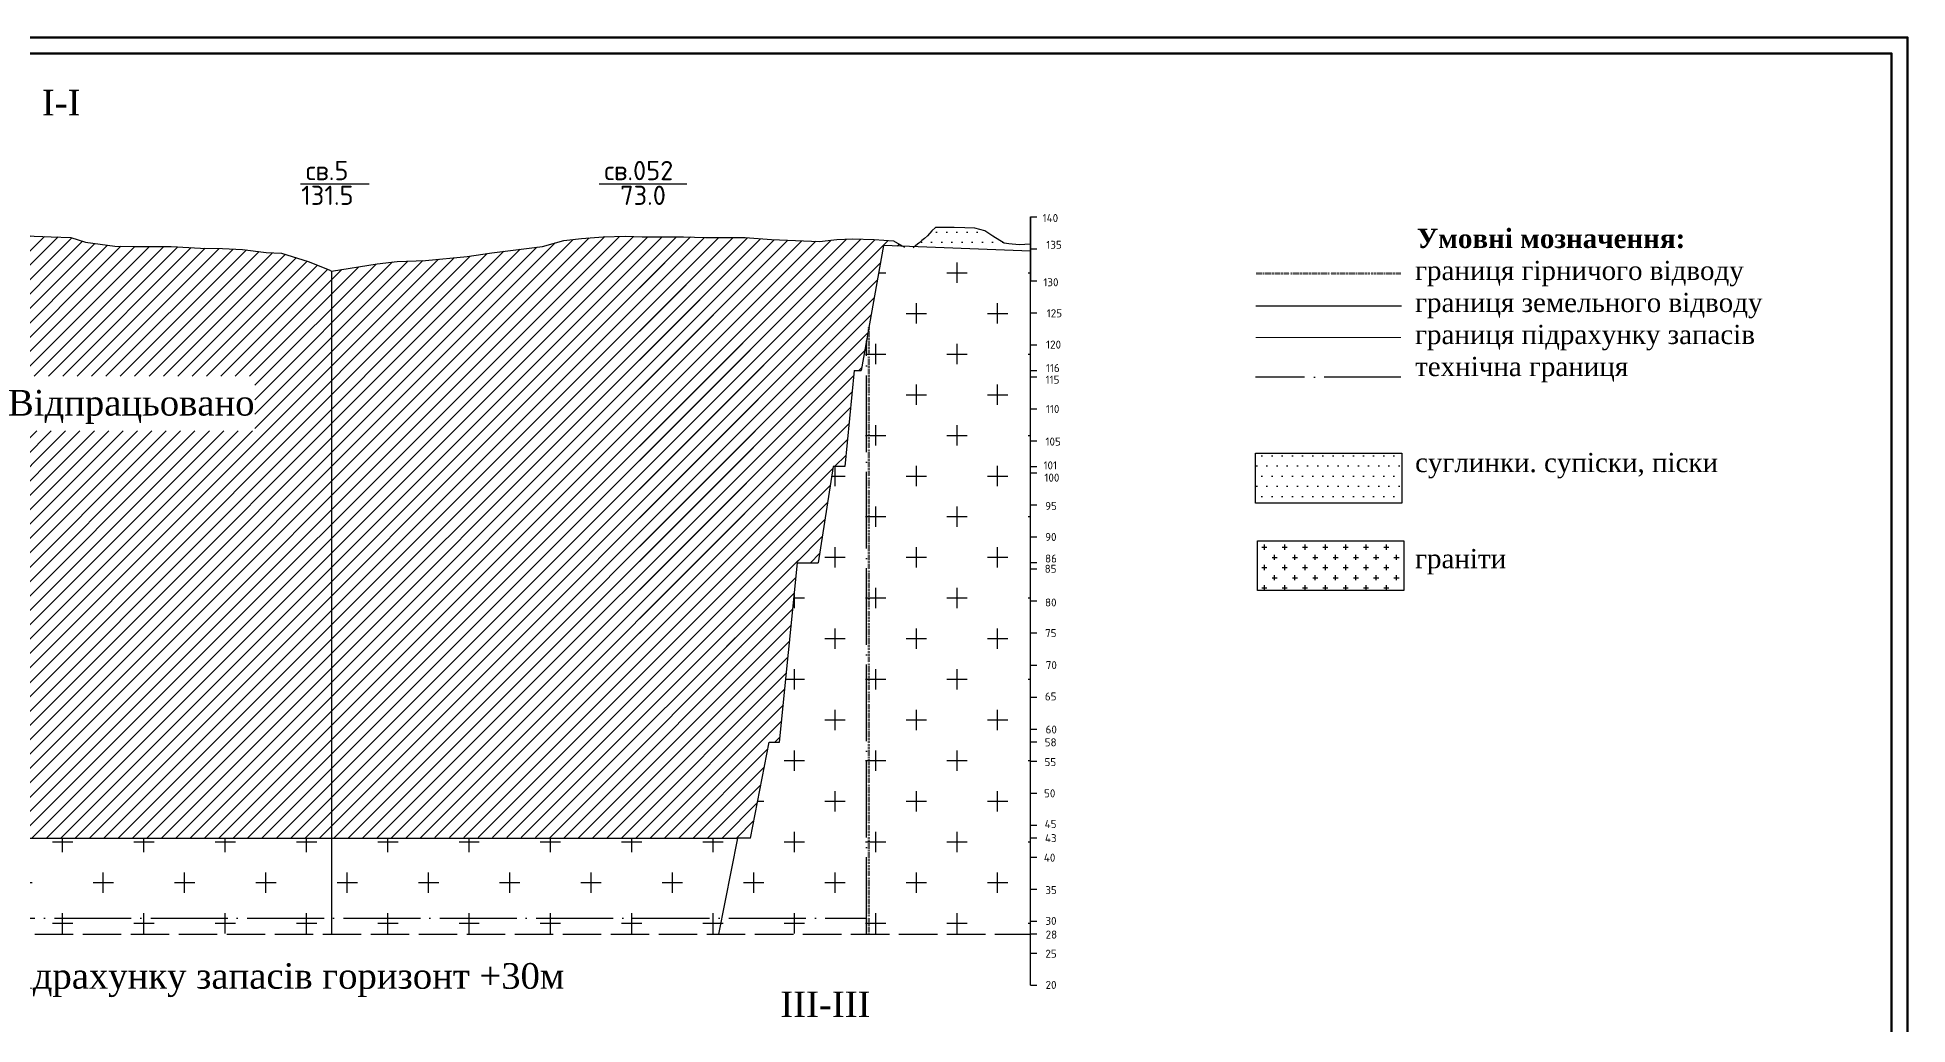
# Model space of a CAD drawing. Header units: millimetres. Extents: x 1400 to 4853, y -623 to 1865.
# Drawn here: x 3700 to 4284, y 1518 to 1826 of the extents above; entities that cross this region are included whole.
import ezdxf

# ---------------------------------------------------------------- set-up
doc = ezdxf.new("R2010")
doc.units = ezdxf.units.MM
for name, pattern in [('ACAD_ISO02W100', [15, 12, -3]), ('ACAD_ISO04W100', [30, 24, -3, 0, -3]), ('DOT', [0.25, 0, -0.25])]:
    doc.linetypes.add(name, pattern=pattern)
doc.styles.get("Standard").update_dxf_attribs({"font": 'isocpeur.ttf'})
pattern_1 = [(0, (3348.6418, 1168.224), (1.5875, 3.175), [0, -3.175])]
pattern_2 = [(45, (3348.6418, 1168.224), (-2.245064, 2.245064), [])]

msp = doc.modelspace()

# ---------------------------------------------------------------- hatches: boundary and pattern name
h = msp.add_hatch()
h.set_pattern_fill('ANSI31', style=0)
h.set_pattern_definition(pattern_2)
h.paths.add_polyline_path([(3963.8873, 1760.9348), (3969.948, 1760.6969), (3967.0233, 1762.3677), (3960.9298, 1762.765), (3954.1739, 1763.0298), (3949.2726, 1762.765), (3943.8414, 1762.2352), (3928.8313, 1762.765), (3920.6183, 1763.4271), (3913.2, 1763.4271), (3908.2987, 1763.4271), (3901.4104, 1763.692), (3894.787, 1763.692), (3888.4285, 1763.692), (3887.5972, 1763.7133), (3887.5972, 1635.6168), (3919.3704, 1635.6486), (3924.7098, 1661.7902), (3943.4389, 1661.8413), (3948.1356, 1691.857), (3951.8258, 1691.857), (3954.692, 1721.8728), (3956.8504, 1721.8732)])
h.paths.add_polyline_path([(3538.3921, 1691.7915), (3550.6215, 1661.8111), (3555.3153, 1661.8111), (3566.543, 1625.6231), (3575.2481, 1605.8373), (3577.4046, 1605.8181), (3588.4401, 1575.8532), (3660.3819, 1575.7945), (3660.3819, 1764.7514), (3659.0851, 1764.7514), (3655.6409, 1764.7514), (3652.0643, 1764.8838), (3645.9708, 1764.8838), (3641.3344, 1764.8838), (3635.6382, 1764.4865), (3631.3992, 1764.4865), (3628.1415, 1764.7514), (3623.1077, 1765.4135), (3617.9415, 1765.4135), (3609.9934, 1764.7514), (3604.8271, 1764.0892), (3594.3621, 1762.8974), (3588.7984, 1762.1028), (3577.4062, 1760.3813), (3567.3386, 1759.4542), (3556.7571, 1757.6003), (3550.796, 1757.203), (3545.6297, 1756.6733), (3539.1388, 1756.4084), (3535.6946, 1755.6138), (3526.5543, 1755.349), (3519.1361, 1755.349), (3512.7776, 1755.349), (3507.6113, 1754.8193), (3502.3126, 1754.6868), (3497.2212, 1753.4813), (3500.2452, 1721.9622), (3513.5906, 1721.8275), (3520.3134, 1691.8321)])
h = msp.add_hatch()
h.set_pattern_fill('ANSI31', style=0)
h.set_pattern_definition(pattern_2)
h.paths.add_polyline_path([(3771.0022, 1758.7921), (3763.584, 1759.7191), (3757.358, 1759.984), (3750.4697, 1760.1164), (3741.3293, 1760.6461), (3734.1761, 1760.6461), (3729.6721, 1760.6461), (3723.7111, 1760.7785), (3714.5893, 1761.9704), (3709.953, 1763.4271), (3703.8594, 1763.692), (3695.9113, 1763.9568), (3690.0827, 1764.3541), (3684.3866, 1764.4865), (3679.2203, 1764.4865), (3673.9216, 1764.7514), (3669.1527, 1764.7514), (3665.5761, 1764.7514), (3662.2644, 1764.7514), (3660.3819, 1764.7514), (3660.3819, 1575.7945), (3748.3909, 1575.8116), (3765.982, 1575.815), (3791.4466, 1575.82), (3791.4466, 1752.9081), (3790.74, 1753.3575), (3784.1594, 1755.9783), (3775.7711, 1758.5273)])
h.paths.add_polyline_path([(3688.1603, 1703.0554), (3767.4653, 1703.0554), (3767.4653, 1720.1369), (3688.1603, 1720.1369)], flags=16)
h.paths.add_polyline_path([(3922.3271, 1575.8446), (3928.1809, 1605.7698), (3931.4146, 1605.7698), (3937.0247, 1661.7902), (3948.1356, 1691.857), (3951.8258, 1691.857), (3954.692, 1721.8728), (3956.8504, 1721.8732), (3963.8873, 1760.9348), (3969.948, 1760.6969), (3967.0233, 1762.3677), (3960.9298, 1762.765), (3954.1739, 1763.0298), (3949.2726, 1762.765), (3943.8414, 1762.2352), (3928.8313, 1762.765), (3920.6183, 1763.4271), (3913.2, 1763.4271), (3908.2987, 1763.4271), (3901.4104, 1763.692), (3894.787, 1763.692), (3888.4285, 1763.692), (3883.2622, 1763.8244), (3876.2414, 1763.692), (3869.4855, 1763.1622), (3864.0543, 1762.5001), (3857.3649, 1760.6461), (3841.4687, 1758.6597), (3833.7855, 1757.4678), (3820.8036, 1756.276), (3811.8937, 1755.9783), (3805.6973, 1755.1859), (3791.4466, 1752.9081), (3791.4466, 1575.82), (3839.2144, 1576.0389), (3882.9726, 1575.8377)])
h = msp.add_hatch()
h.set_pattern_fill('DOTS', color=256, scale=2, style=0)
h.set_pattern_definition(pattern_1)
h.paths.add_polyline_path([(4009.7852, 1761.3134), (4006.2066, 1761.1758), (4003.0274, 1761.4407), (4001.5702, 1761.7055), (3997.9936, 1763.8244), (3995.4767, 1765.546), (3992.4299, 1766.3405), (3989.2507, 1766.473), (3985.9389, 1766.6054), (3982.0974, 1766.6054), (3980.1103, 1766.6054), (3978.9181, 1765.546), (3977.5934, 1763.9568), (3976.6662, 1763.1622), (3975.8714, 1762.5001), (3974.9441, 1761.7055), (3973.5997, 1760.5536), (4009.7852, 1759.1332)])
h = msp.add_hatch()
h.set_pattern_fill('DOTS', color=256, scale=2, style=0)
h.set_pattern_definition(pattern_1)
h.paths.add_polyline_path([(4009.7852, 1759.1332), (4009.7852, 1761.3134), (4006.2066, 1761.1758), (4003.0274, 1761.4407), (4001.5702, 1761.7055), (3997.9936, 1763.8244), (3995.4767, 1765.546), (3992.4299, 1766.3405), (3989.2507, 1766.473), (3985.9389, 1766.6054), (3982.0974, 1766.6054), (3980.1103, 1766.6054), (3978.9181, 1765.546), (3977.5934, 1763.9568), (3976.6662, 1763.1622), (3975.8714, 1762.5001), (3974.9441, 1761.7055), (3973.5997, 1760.5536)])
h = msp.add_hatch()
h.set_pattern_fill('CROSS', color=256, scale=2, style=0)
h.set_pattern_definition([(0, (3348.642, 1168.224), (12.7, 12.7), [6.35, -19.05]), (90, (3351.817, 1165.049), (-12.7, 12.7), [6.35, -19.05])])
h.paths.add_polyline_path([(3491.8637, 1721.8166), (3472.1965, 1721.8197), (3472.1965, 1545.8219), (3491.8637, 1545.8219)])
h.paths.add_polyline_path([(3538.397, 1691.7794), (3520.3234, 1691.7876), (3513.5906, 1721.8275), (3500.2452, 1721.9622), (3494.1873, 1721.9622), (3494.1873, 1721.8162), (3494.1873, 1599.8219), (3579.608, 1599.8352), (3577.3892, 1605.8599), (3572.6747, 1605.8601), (3555.3139, 1661.8158), (3550.6215, 1661.8111)], flags=17)
h.paths.add_polyline_path([(3963.8873, 1760.9348), (3956.8504, 1721.8732), (3954.692, 1721.8728), (3951.8258, 1691.857), (3948.1356, 1691.857), (3943.4309, 1661.7902), (3937.0247, 1661.7902), (3931.4073, 1605.7698), (3928.1809, 1605.7698), (3922.3271, 1575.8446), (3918.3781, 1575.8446), (3593.4923, 1575.7816), (3588.4401, 1575.8532), (3579.608, 1599.8352), (3494.1873, 1599.8219), (3494.1873, 1545.8219), (4009.7852, 1545.8943), (4009.7826, 1759.1333)])
h = msp.add_hatch()
h.set_pattern_fill('DOTS', scale=2, style=0)
h.set_pattern_definition(pattern_1)
h.paths.add_polyline_path([(4080.0301, 1696.0237), (4080.0301, 1680.4571), (4125.7906, 1680.4571), (4125.7906, 1696.0237)])
h = msp.add_hatch()
h.set_pattern_fill('CROSS', scale=0.5, style=0)
h.set_pattern_definition([(0, (3348.6418, 1168.224), (3.175, 3.175), [1.5875, -4.7625]), (90, (3349.4355, 1167.4302), (-3.175, 3.175), [1.5875, -4.7625])])
h.paths.add_polyline_path([(4080.6656, 1668.7027), (4080.6656, 1653.1361), (4126.4262, 1653.1361), (4126.4262, 1668.7027)])

# ---------------------------------------------------------------- linework, layer by layer
for p, q in [((4009.7852, 1759.8943), (4011.7852, 1759.8943)), ((4009.7852, 1749.8943), (4009.7852, 1752.8943)), ((4009.7852, 1749.8943), (4011.7852, 1749.8943)), ((4009.7852, 1739.8943), (4011.7852, 1739.8943)), ((4009.7852, 1729.8943), (4011.7852, 1729.8943)), ((4009.7852, 1721.8943), (4011.7852, 1721.8943)), ((4009.7852, 1719.8943), (4011.7852, 1719.8943)), ((4009.7852, 1709.8943), (4011.7852, 1709.8943)), ((4009.7852, 1699.8943), (4011.7852, 1699.8943)), ((4009.7852, 1691.8943), (4011.7852, 1691.8943)), ((4009.7852, 1689.8943), (4011.7852, 1689.8943)), ((4009.7852, 1679.8943), (4011.7852, 1679.8943)), ((4009.7852, 1669.8943), (4011.7852, 1669.8943)), ((3937.0247, 1661.7902), (3943.4389, 1661.7902)), ((4009.7852, 1661.8943), (4011.7852, 1661.8943)), ((4009.7852, 1659.8943), (4011.7852, 1659.8943)), ((4009.7852, 1649.8943), (4011.7852, 1649.8943)), ((4009.7852, 1639.8943), (4011.7852, 1639.8943)), ((4009.7852, 1629.8943), (4011.7852, 1629.8943)), ((4009.7852, 1619.8943), (4011.7852, 1619.8943)), ((4009.7852, 1609.8943), (4011.7852, 1609.8943)), ((3928.1809, 1605.7698), (3931.4146, 1605.7698)), ((4009.7852, 1605.8943), (4011.7852, 1605.8943)), ((4009.7852, 1599.8943), (4011.7852, 1599.8943)), ((4009.7852, 1589.8943), (4011.7852, 1589.8943)), ((4009.7852, 1579.8943), (4011.7852, 1579.8943)), ((3593.4923, 1575.7816), (3918.3781, 1575.8446)), ((3922.3271, 1575.8446), (3918.3781, 1575.8446)), ((4009.7852, 1575.8943), (4011.7852, 1575.8943)), ((4009.7852, 1569.8943), (4011.7852, 1569.8943)), ((4009.7852, 1559.8943), (4011.7852, 1559.8943)), ((4009.7852, 1549.8943), (4011.7852, 1549.8943)), ((4009.7852, 1545.8943), (4011.7852, 1545.8943)), ((4009.7852, 1539.8943), (4011.7852, 1539.8943)), ((4009.7852, 1529.8943), (4011.7852, 1529.8943))]:
    msp.add_line(p, q)
at = {"lineweight": 50}
for points in [[(3417.7943, 1825.9449), (4283.7943, 1825.9449), (4283.7943, 1221.9449), (3417.7943, 1221.9449)], [(3437.7943, 1820.9449), (4278.7943, 1820.9449), (4278.7943, 1226.9449), (3437.7943, 1226.9449)]]:
    msp.add_lwpolyline(points, close=True, dxfattribs=at)
at = {"color": 7}
for points in [[(3781.7672, 1780.1533), (3803.1721, 1780.1533)], [(3875.0519, 1780.1548), (3902.3932, 1780.1548)], [(4125.687, 1741.998), (4080.2335, 1741.998)]]:
    msp.add_lwpolyline(points, dxfattribs=at)
for points in [[(4009.7852, 1761.3134), (4006.2066, 1761.1758), (4003.0274, 1761.4407), (4001.5702, 1761.7055), (3997.9936, 1763.8244), (3995.4767, 1765.546), (3992.4299, 1766.3405), (3989.2507, 1766.473), (3985.9389, 1766.6054), (3982.0974, 1766.6054), (3980.1103, 1766.6054), (3978.9181, 1765.546), (3977.5934, 1763.9568), (3976.6662, 1763.1622), (3975.8714, 1762.5001), (3974.9441, 1761.7055), (3974.0168, 1760.911), (3973.0946, 1760.2195)], [(4009.7852, 1529.8943), (4009.7852, 1769.8943), (4009.7852, 1749.8943)], [(3695.9113, 1763.9568), (3703.8594, 1763.692), (3709.953, 1763.4271), (3714.5893, 1761.9704), (3723.7111, 1760.7785), (3729.6721, 1760.6461), (3734.1761, 1760.6461), (3741.3293, 1760.6461), (3750.4697, 1760.1164), (3757.358, 1759.984), (3763.584, 1759.7191), (3771.0022, 1758.7921), (3775.7711, 1758.5273), (3784.1594, 1755.9783), (3790.74, 1753.3575), (3791.4466, 1752.9081), (3805.6973, 1755.1859), (3811.8937, 1755.9783), (3820.8036, 1756.276), (3833.7855, 1757.4678), (3841.4687, 1758.6597), (3857.3649, 1760.6461), (3864.0543, 1762.5001), (3869.4855, 1763.1622), (3876.2414, 1763.692), (3883.2622, 1763.8244), (3888.4285, 1763.692), (3894.787, 1763.692), (3901.4104, 1763.692), (3908.2987, 1763.4271), (3913.2, 1763.4271), (3920.6183, 1763.4271), (3928.8313, 1762.765), (3943.8414, 1762.2352), (3949.2726, 1762.765), (3954.1739, 1763.0298), (3960.9298, 1762.765), (3967.0233, 1762.3677), (3970.42, 1760.4273)], [(4009.7826, 1759.1333), (3963.8873, 1760.9348), (3956.8504, 1721.8732)], [(3791.4466, 1752.9081), (3791.4466, 1545.822)], [(3954.692, 1721.8728), (3951.8258, 1691.857)], [(3954.692, 1721.8728), (3956.8504, 1721.8732)], [(3948.1356, 1691.857), (3943.4389, 1661.8413)], [(3951.8258, 1691.857), (3948.1356, 1691.857)], [(3931.4146, 1605.8426), (3937.0247, 1661.7902)], [(3922.3271, 1575.8446), (3928.1809, 1605.7698)], [(3912.4546, 1545.8131), (3918.3781, 1575.8446)]]:
    msp.add_lwpolyline(points)
at = {"linetype": 'ACAD_ISO02W100'}
for points in [[(4009.7852, 1769.8943), (4011.7852, 1769.8943)], [(3458.6993, 1545.8219), (4009.7852, 1545.8219)]]:
    msp.add_lwpolyline(points, dxfattribs=at)
at = {"color": 1, "linetype": 'DOT', "lineweight": 100}
for points in [[(4125.5049, 1752.2128), (4080.0514, 1752.2128)], [(3959.2675, 1545.8242), (3959.2675, 1735.2811)]]:
    msp.add_lwpolyline(points, dxfattribs=at)
at = {"color": 5, "linetype": 'ACAD_ISO04W100'}
for points in [[(3958.5334, 1545.8714), (3958.5334, 1731.21)], [(3494.1873, 1550.7837), (3958.54, 1550.8561)]]:
    msp.add_lwpolyline(points, dxfattribs=at)
at = {"color": 5, "const_width": 0.25}
msp.add_lwpolyline([(4125.5628, 1732.1911), (4080.1093, 1732.1911)], dxfattribs=at)
at = {"color": 7, "linetype": 'ACAD_ISO04W100'}
msp.add_lwpolyline([(4125.4836, 1719.8502), (4080.0301, 1719.8502)], dxfattribs=at)
at = {"color": 7}
for points in [[(4080.0301, 1696.0237), (4125.7906, 1696.0237), (4125.7906, 1680.4571), (4080.0301, 1680.4571)], [(4080.6656, 1668.7027), (4126.4262, 1668.7027), (4126.4262, 1653.1361), (4080.6656, 1653.1361)]]:
    msp.add_lwpolyline(points, close=True, dxfattribs=at)

# ---------------------------------------------------------------- texts
at = {"linetype": 'ACAD_ISO02W100', "char_height": 8, "width": 253.582637, "attachment_point": 1}
for s, insert in [('\\pi121.18;{\\fTimes New Roman|b0|i0|c204|p18;І-І}', (3579.7551, 1809.5858)), ('\\pi18.382;{\\fTimes New Roman|b0|i0|c204|p18;Границя підрахунку запасів горизонт +30м}', (3623.5175, 1536.7647)), ('\\pi113.31;{\\fTimes New Roman|b0|i0|c204|p18;ІІІ-ІІІ}', (3818.3112, 1527.8908))]:
    msp.add_mtext(s, dxfattribs=dict(at, insert=insert))
at = {"color": 7, "char_height": 6, "attachment_point": 1}
for s, insert, width in [('св.5', (3783.3816, 1787.3431), 33.26502), ('св.052', (3876.6663, 1787.3446), 33.26502), ('131.5', (3781.9584, 1779.6176), 33.26502), ('73.0', (3881.5902, 1779.613), 33.26502), ('\\pi24.554;{\\fTimes New Roman|b1|i0|c204|p18;Умовні мозначення:\\P\\pi0;\\fTimes New Roman|b0|i0|c204|p18;^Iграниця гірничого відводу\\P^Iграниця земельного відводу\\P^Iграниця підрахунку запасів\\fTimes New Roman|b0|i0|c0|p18;\\P^I\\fTimes New Roman|b0|i0|c204|p18;технічна границя\\P\\P\\P^Iсуглинки. супіски, піски\\P\\P\\P^Iграніти}', (4105.9371, 1766.1542), 130.424473)]:
    msp.add_mtext(s, dxfattribs=dict(at, insert=insert, width=width))
at = {"char_height": 2.5}
for s, insert, attachment_point in [('\\pt5;140\\P', (4013.5808, 1770.756), 1), ('\\pt5;135\\P', (4019.5572, 1762.4051), 3), ('\\pt5;130\\P', (4018.5252, 1750.7054), 3), ('\\pt5;125\\P', (4019.6389, 1741.0197), 3), ('\\pt5;120\\P', (4019.3373, 1731.2301), 3), ('\\pt5;116\\P', (4018.9124, 1723.9216), 3), ('\\pt5;115\\P', (4018.8308, 1720.2794), 3), ('\\pt5;110\\P', (4018.8147, 1711.1201), 3), ('\\pt5;105\\P', (4019.2626, 1700.9347), 3), ('\\pt5;101\\P', (4018.0708, 1693.5104), 3), ('\\pt5;100\\P', (4018.8118, 1689.6718), 3), ('\\pt5;28\\P', (4018.1121, 1546.924), 3), ('\\pt5;25\\P', (4017.9633, 1540.953), 3), ('\\pt5;20\\P', (4017.9224, 1531.2129), 3)]:
    msp.add_mtext(s, dxfattribs=dict(at, insert=insert, attachment_point=attachment_point))
for s, insert, char_height, width, attachment_point in [('{\\fTimes New Roman|b0|i0|c204|p18;Відпрацьовано}', (3690.3564, 1715.8125), 8, 109.457106, 1), ('\\pt5;95\\P', (4018.0256, 1680.8168), 2.5, 4.191667, 3), ('\\pt5;90\\P', (4017.9191, 1671.1374), 2.5, 4.191667, 3), ('\\pt5;85\\P', (4017.9191, 1661.1977), 2.5, 4.191667, 3), ('\\pt5;86\\P', (4018.0374, 1664.4039), 2.5, 4.191667, 3), ('\\pt5;80\\P', (4017.9191, 1650.6673), 2.5, 4.191667, 3), ('\\pt5;75\\P', (4017.9191, 1641.0943), 2.5, 4.191667, 3), ('\\pt5;70\\P', (4018.0256, 1631.0958), 2.5, 4.191667, 3), ('\\pt5;65\\P', (4017.9191, 1621.3101), 2.5, 4.191667, 3), ('\\pt5;58\\P', (4017.9355, 1606.9834), 2.5, 4.191667, 3), ('\\pt5;60\\P', (4018.0256, 1610.9925), 2.5, 4.191667, 3), ('\\pt5;55\\P', (4017.8127, 1600.8123), 2.5, 4.191667, 3), ('\\pt5;50\\P', (4017.5546, 1591.0527), 2.5, 4.191667, 3), ('\\pt5;45\\P', (4017.9241, 1581.4734), 2.5, 4.191667, 3), ('\\pt5;43\\P', (4017.9387, 1577.0508), 2.5, 4.191667, 3), ('\\pt5;40\\P', (4017.5546, 1570.9548), 2.5, 4.191667, 3), ('\\pt5;35\\P', (4018.002, 1560.8166), 2.5, 4.191667, 3), ('\\pt5;30\\P', (4017.9241, 1551.212), 2.5, 4.191667, 3)]:
    msp.add_mtext(s, dxfattribs=dict(insert=insert, char_height=char_height, width=width, attachment_point=attachment_point))

doc.saveas('drawing.dxf')
